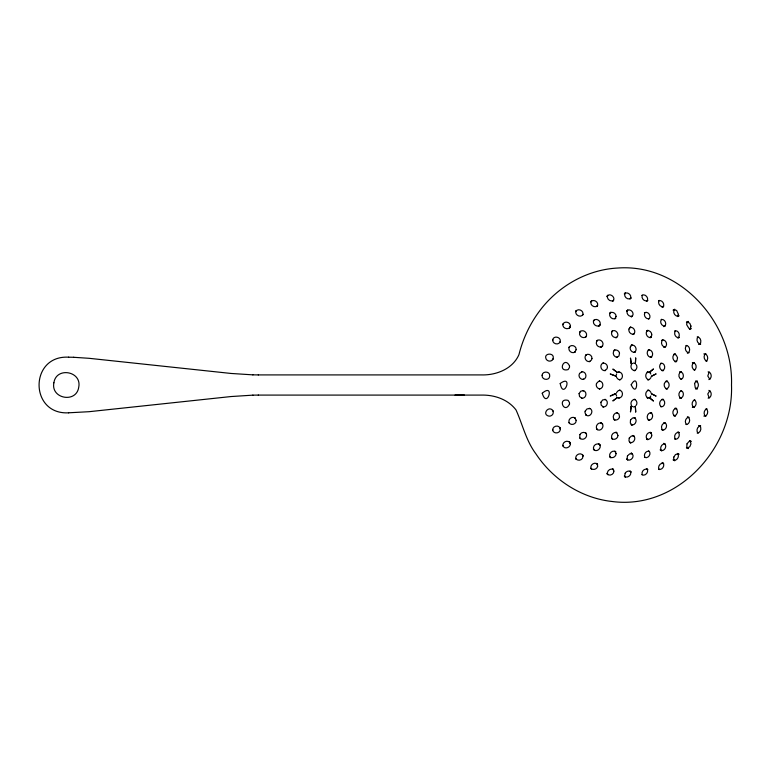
<?xml version="1.0" encoding="UTF-8"?>
<svg xmlns="http://www.w3.org/2000/svg" width="770" height="770" viewBox="0 0 770 770"><rect width="100%" height="100%" fill="white"/><g stroke="black" fill="none" stroke-linecap="round" stroke-linejoin="round"><path stroke-width="1.16" d="M570.127 326.875C571.581 322.303 564.112 320.07 562.783 324.632L563.043 323.881C561.628 328.472 569.174 330.821 570.512 326.162L569.453 328.155L569.819 327.452M553.149 358.743C554.814 352.448 544.602 353.045 545.689 357.684C545.969 360.341 549.077 361.967 551.435 360.716C553.399 359.089 553.399 357.973 552.6 359.763M642.276 295.208C640.823 298.375 644.779 302.379 647.859 300.406L646.55 301.426C649.793 298.702 645.241 293.062 641.824 295.372M644.846 312.793C643.412 315.459 645.751 319.107 648.792 318.828M616.241 375.019L616.654 373.893M599.638 325.306C602.255 321.494 595.999 317.048 593.362 320.907L594.007 320.099C591.379 323.958 597.703 328.501 600.388 324.574L598.627 326.288L599.358 325.575M631.554 364.374C629.764 366.944 632.045 371.111 635.231 370.514L634.076 370.678C636.703 370.178 637.781 366.722 636.184 364.653M675.3 331.071C673.625 333.468 675.232 337.375 678.216 337.655L679.429 337.395L677.735 337.934L678.659 337.173C680.247 334.777 678.668 330.985 675.733 330.705L674.568 330.985M659.197 300.367C657.195 303.188 660.333 307.692 663.673 306.585L662.171 307.528L663.721 305.69C664.24 302.947 661.565 299.761 658.697 300.714M636.184 405.347C637.781 403.278 636.703 399.822 634.076 399.322L635.231 399.486C632.045 398.889 629.764 403.057 631.554 405.626M651.016 377.521L649.428 379.446L647.58 379.774L648.879 379.716C644.962 379.273 644.586 372.93 648.407 372.016L647.06 372.199L648.148 372.131M616.52 392.575L618.31 390.631L620.322 390.284L619.311 390.226C623.998 390.631 623.19 398.494 618.483 397.869L619.436 398.052M661.603 319.29C659.168 321.841 661.786 326.788 665.29 325.999M650.121 396.916L650.804 395.972M698.149 336.788C695.724 338.973 697.312 344.026 700.7 343.998L698.765 344.498L699.776 344.094C702.048 341.87 700.536 336.971 697.197 336.962M709.151 372.189L707.774 376.01L709.853 379.36M686.657 345.432C684.395 347.347 685.233 351.438 687.918 352.535M648.696 319.165C652.113 316.614 648.099 310.579 644.432 312.764M661.18 363.334C658.206 365.355 659.794 370.947 663.548 370.582L662.065 370.736C666.271 369.908 665.193 362.66 660.891 363.151M662.999 339.762C660.015 341.793 661.776 347.193 665.396 347.029L663.884 347.472L666.031 346.202C667.503 343.709 665.752 339.839 662.681 339.945L661.488 340.359M706.042 361.332C708.785 359.628 708.005 354.633 704.877 353.825L703.828 353.95M705.878 353.584C703 355.22 703.818 360.379 706.995 361.159M709.853 390.64L707.774 393.99L709.151 397.811M694.155 370.206C697.206 368.82 696.658 363.546 693.443 362.728L692.317 362.795L694.203 362.497C691.037 363.873 691.595 369.273 694.877 370.129M687.918 417.465C685.233 418.562 684.395 422.653 686.657 424.568M663.779 326.701C667.744 325.132 665.116 318.501 661.17 319.502M649.514 349.59C645.279 351.005 647.378 358.223 651.718 357.088L650.371 357.405C654.548 356.029 652.431 348.887 648.167 350.042M681.431 390.669C678.091 391.738 677.975 397.349 681.431 398.321L679.689 398.177C683.837 398.591 684.809 391.651 680.94 390.573M680.94 379.427C684.809 378.349 683.837 371.409 679.689 371.823L681.431 371.679C677.975 372.651 678.091 378.262 681.431 379.331M708.862 379.61C711.99 378.561 711.923 373.508 709.16 372.045L708.111 371.881M694.877 399.871C691.595 400.727 691.037 406.127 694.203 407.503L692.317 407.205L693.443 407.272C696.658 406.454 697.206 401.18 694.155 399.794M706.995 408.841C703.818 409.621 703 414.78 705.878 416.416M689.14 352.66L687.341 353.026L688.418 352.583C690.584 350.658 689.747 346.692 687.119 345.605L685.935 345.509M68.665 357.193C29.221 354.96 29.221 415.04 68.665 412.807M619.436 371.949L618.483 372.131C623.19 371.506 623.998 379.369 619.311 379.774L620.322 379.716L618.31 379.369L616.52 377.425M633.267 406.945L634.374 406.762M708.111 398.119L709.16 397.955C711.923 396.492 711.99 391.439 708.862 390.39M697.197 433.038C700.536 433.029 702.048 428.13 699.776 425.906L698.765 425.502L700.7 426.003C697.312 425.974 695.724 431.027 698.149 433.212M648.792 451.172C645.751 450.893 643.412 454.541 644.846 457.207M685.935 424.491L687.119 424.395C689.747 423.308 690.584 419.342 688.418 417.417L687.341 416.974L689.14 417.34M660.891 406.849C665.193 407.34 666.271 400.092 662.065 399.264L663.548 399.418C659.794 399.053 658.206 404.645 661.18 406.666M68.511 412.807L89.031 411.7L231.115 396.54L252.955 395.145M252.81 395.145L258.412 395.087M455.003 395.087L464.454 395.077M73.602 357.29L89.031 358.3L231.115 373.46L252.955 374.855M258.268 374.913L481.442 374.913C496.246 375.346 512.656 368.965 518.942 354.681C522.83 339.07 529.731 324.199 539.356 311.292C557.634 286.517 586.779 269.644 617.723 268.027C680.988 263.35 733.589 323.872 731.5 385C733.897 448.14 677.225 510.173 612.073 501.491C581.177 498.103 552.966 479.594 535.91 453.848C526.064 440.748 522.618 424.482 516.025 409.948C507.94 399.332 494.427 394.808 481.442 395.087L258.268 395.087M252.81 374.855L258.412 374.913M68.511 357.193L73.756 357.29M661.17 450.498C665.116 451.499 667.744 444.868 663.779 443.299M665.29 444.001C661.786 443.212 659.168 448.159 661.603 450.71M648.148 397.869L647.06 397.801L648.407 397.984C644.586 397.07 644.962 390.727 648.879 390.284L647.58 390.226L649.428 390.554L651.016 392.479M648.167 419.958C652.431 421.113 654.548 413.971 650.371 412.595L651.718 412.913C647.378 411.777 645.279 418.995 649.514 420.41M703.828 416.05L704.877 416.175C708.005 415.367 708.785 410.372 706.042 408.668M601.38 423.144C597.684 421.844 594.507 427.081 597.453 429.718L596.769 429.159C601.033 432.913 606 424.626 600.619 422.701L602.64 423.885L601.861 423.423M633.267 363.055L634.374 363.238M658.697 469.286C661.565 470.239 664.24 467.053 663.721 464.31L662.171 462.472L663.673 463.415C660.333 462.308 657.195 466.812 659.197 469.633M674.568 439.016L675.733 439.295C678.668 439.016 680.247 435.223 678.659 432.827L677.735 432.066L679.429 432.605L678.216 432.345C675.232 432.625 673.625 436.532 675.3 438.929M661.488 429.641L662.681 430.055C665.752 430.161 667.503 426.291 666.031 423.798L663.884 422.528L665.396 422.971C661.776 422.807 660.015 428.207 662.999 430.238M644.432 457.236C648.099 459.421 652.113 453.386 648.696 450.835M599.358 444.425C596.086 442.346 591.822 446.667 594.007 449.901L593.362 449.093C596.577 453.655 603.324 446.831 598.627 443.713L600.388 445.426L599.638 444.694M641.824 474.628C645.241 476.938 649.793 471.298 646.55 468.574L647.859 469.594C644.779 467.621 640.823 471.625 642.276 474.792M660.121 449.863L661.834 450.835M569.819 442.548C567.336 439.458 561.879 442.317 563.043 446.119L562.783 445.368C564.477 450.835 573.082 446.369 569.453 441.845L570.512 443.838L570.127 443.125M552.6 410.237C548.577 405.636 542.494 413.634 547.653 415.733C549.982 417.022 553.014 415.357 553.274 412.73C552.976 410.112 552.167 409.736 553.149 411.257M650.121 373.084L650.804 374.028M616.241 394.981L616.654 396.107M677.523 357.598L677.032 360.427L675.049 361.823L676.686 361.563C672.489 361.939 671.276 354.787 675.434 353.863L673.75 354.277L676.166 355.047L677.523 357.598M619.523 353.18L618.936 356.029L616.577 357.501L617.521 357.174C613.68 357.742 611.534 352.054 614.864 349.994L613.95 350.427C616.154 349.089 619.119 350.716 619.523 353.18M631.188 384.798C637.897 399.466 638.946 371.044 631.188 384.798M579.069 393.614L579.55 396.56L581.947 398.283L581.485 398.109C586.153 399.274 587.866 391.535 583.121 390.621L583.699 390.669L580.792 391.179L579.069 393.614M651.718 334.247L651.67 335.662L650.092 337.751L651.439 337.193C647.416 339.098 644.076 332.438 647.878 330.243L646.559 330.946C648.869 329.82 651.449 331.889 651.718 334.247M624.73 293.967C623.854 297.403 628.599 300.685 631.207 297.932L630.091 298.972C632.786 295.622 627.213 290.762 624.287 293.947L625.327 292.793L624.73 293.967M569.531 365.952L569.473 367.454L568.087 369.619C556.989 372.459 564.4 355.345 569.531 365.952M635.693 358.021L635.375 363.786L635.693 358.021M542.09 375.25C542.292 370.813 550.329 370.976 549.732 376.116C549.559 380.919 541.579 380.245 542.09 375.25M590.927 301.888C589.926 305.536 595.114 308.491 597.635 305.575L596.923 306.537C599.888 302.947 593.901 298.279 590.975 301.696L591.581 300.656L590.927 301.888M627.098 311.215C626.328 314.15 629.456 317.288 632.382 316.095C634.99 312.697 629.696 307.663 626.655 310.945L627.733 310.002L627.098 311.215M690.96 326.105L690.344 328.646L689.439 329.31L691.248 328.626L688.881 328.376L686.676 324.69L686.792 323.265L688.284 321.408L686.436 322.197L687.581 322.043L689.843 323.361L690.96 326.105M53.89 382.796C50.579 398.831 76.442 403.528 78.733 387.204C82.053 371.169 56.191 366.472 53.89 382.796M600.898 402.258L601.206 405.213L603.449 407.032L602.689 406.753C607.26 408.081 609.349 400.583 604.758 399.351L605.586 399.524L602.718 399.9L600.898 402.258M628.975 328.973C628.089 331.889 631.15 335.191 634.114 333.949L632.959 334.546C637.04 332.534 633.681 325.874 629.629 327.645L630.736 326.913L628.975 328.973M542.244 393.239C547.037 409.717 555.353 382.026 542.244 393.239M585.142 411.238L584.988 412.749L586.374 415.338L585.826 414.953C590.359 418.572 594.844 409.909 589.3 408.293L589.935 408.562L587.01 408.909L585.142 411.238M576.143 420.314C576.624 424.231 570.801 426.118 568.982 422.576L569.328 423.048C567.355 419.534 572.149 415.569 575.229 418.158L574.786 417.764L576.143 420.314M560.223 428.89C560.81 433.731 552.966 434.472 552.6 429.65L552.725 430.199C552.282 426.205 558.25 424.405 560.069 428.005L559.809 427.485L560.223 428.89M673.837 457.062L673.673 458.516L674.761 460.768L673.086 459.815L674.174 460.267C677.109 460.45 679.15 456.957 678.149 454.348L677.388 453.443L679.063 454.281L677.956 453.819L675.482 454.579L673.837 457.062M582.938 456.206C583.342 460.027 577.577 461.836 575.768 458.439L576.181 459.353C573.977 455.186 580.85 451.499 583.073 455.676L582.534 454.82L582.938 456.206M630.332 346.962C629.331 349.859 632.334 353.286 635.327 352.006L634.162 352.4C638.263 350.475 635.202 343.564 631.034 345.374L632.151 344.873L630.332 346.962M631.207 406.214L630.466 411.979L631.227 406.233L632.353 406.502L631.207 406.214M613.902 471.048C614.162 474.599 608.733 476.822 606.866 473.492L607.684 474.618C606.057 471.259 610.543 467.506 613.565 469.7L612.65 468.68L613.902 471.048M579.733 332.457C578.357 336.153 583.573 339.435 586.24 336.48L585.672 337.058C588.915 333.583 583.188 328.367 580.003 331.86L580.484 331.196L579.733 332.457M694.607 383.508L695.262 387.762L697.408 388.908L695.483 388.84C699.353 388.388 699.353 381.612 695.483 381.16L697.408 381.092L695.262 382.238L694.607 383.508M611.717 332.139C610.62 335.075 613.719 338.444 616.731 337.298L615.788 337.866C620.928 335.653 615.596 327.76 611.611 331.61L612.477 330.927L611.717 332.139M616.077 453.636C616.173 456.649 612.323 458.93 609.888 456.928L610.745 457.832C607.318 454.772 612.352 449.006 615.865 451.942L614.932 451.143L616.077 453.636M664.404 383.508C663.586 385.76 664.914 388.783 667.503 388.908L665.934 388.85C670.218 388.609 670.218 381.391 665.934 381.15L667.503 381.092L665.126 382.238L664.404 383.508M596.49 383.508C595.508 385.934 597.337 388.889 600.003 388.908L599.281 388.85C604.036 388.869 604.036 381.131 599.281 381.15L600.003 381.092L598.55 381.391L596.49 383.508M560.213 383.508C563.322 400.66 573.775 373.44 560.213 383.508M617.944 435.57C617.935 438.611 613.854 440.661 611.611 438.39L612.477 439.073C609.801 436.311 613.141 431.287 616.731 432.702L615.788 432.134L616.953 432.913L617.944 435.57M616.077 316.364L614.932 318.857L615.865 318.058C612.352 320.994 607.318 315.228 610.745 312.168L609.888 313.072C612.323 311.07 616.173 313.351 616.077 316.364M678.428 314.391L677.388 316.557L679.063 315.719L677.956 316.181C674.597 316.441 672.229 311.59 674.761 309.232L673.086 310.185L674.174 309.733L676.628 310.474L678.428 314.391M596.596 341.466C595.249 344.382 598.319 347.896 601.38 346.856L600.619 347.299L602.64 346.115L601.861 346.577C605.374 343.439 600.273 337.664 596.769 340.841L597.453 340.282L596.596 341.466M552.725 339.801L552.6 340.35C553.178 334.546 562.543 337.318 559.809 342.515L560.069 341.995C558.25 345.595 552.282 343.795 552.725 339.801M630.505 420.083L630.332 423.038L632.151 425.127L631.034 424.626C635.202 426.436 638.263 419.525 634.162 417.6L635.327 417.994L632.565 417.994L630.505 420.083M687.033 443.838L686.792 446.735L688.284 448.592L686.436 447.803L687.581 447.957L689.843 446.639L690.96 443.895L690.344 441.354L689.439 440.69L691.248 441.374L688.881 441.624L687.033 443.838M579.916 434.627L579.733 437.543L580.484 438.804L580.003 438.14C583.188 441.633 588.915 436.417 585.672 432.942L586.24 433.52C584.42 431.585 581.042 432.288 579.916 434.627M607.684 295.382C606.057 298.741 610.543 302.494 613.565 300.3L612.65 301.32C616.828 297.875 609.522 291.897 606.866 296.508L607.684 295.382M629.234 438.12L628.975 441.027L630.736 443.087L629.629 442.355C633.681 444.126 637.04 437.466 632.959 435.454L634.114 436.051L631.352 436.051L629.234 438.12M576.181 310.647C573.977 314.815 580.85 318.501 583.073 314.324L582.534 315.18C584.796 311.032 577.962 307.471 575.768 311.561L576.181 310.647M576.143 349.686L574.786 352.236L575.229 351.842C572.149 354.431 567.355 350.466 569.328 346.952L568.982 347.424C570.801 343.882 576.624 345.769 576.143 349.686M591.947 358.493L591.524 359.917L589.3 361.708L589.935 361.438C586.105 362.641 583.198 357.136 586.374 354.662L585.826 355.047C588.357 352.987 592.313 355.307 591.947 358.493M607.424 367.425L606.991 368.849L604.758 370.649L605.586 370.476C600.956 371.823 598.791 364.239 603.449 362.968L602.689 363.248C605.22 362.564 607.684 364.874 607.424 367.425M627.444 455.936L627.098 458.785L627.733 459.998L626.655 459.055C629.687 462.356 635.058 457.255 632.324 453.896L631.246 453.087L632.324 453.896L629.619 453.905L627.444 455.936M651.718 435.753C651.449 438.111 648.869 440.18 646.559 439.054L647.878 439.757C644.076 437.562 647.416 430.902 651.439 432.807L650.092 432.249L651.67 434.338L651.718 435.753M597.674 466.129C597.289 469.142 593.025 470.653 590.975 468.304L591.581 469.344C588.665 465.735 594.671 460.932 597.635 464.425L596.923 463.463L597.674 466.129M677.523 412.402L676.166 414.953L673.75 415.723L675.434 416.137C671.276 415.213 672.489 408.061 676.686 408.437L675.049 408.177L677.032 409.573L677.523 412.402M625.153 473.252L624.73 476.033L625.327 477.208L624.287 476.053C627.213 479.238 632.786 474.378 630.091 471.028L631.207 472.068C629.446 470.162 626.289 471.153 625.153 473.252M569.531 404.048C564.4 414.655 556.989 397.541 568.087 400.381L569.473 402.546L569.531 404.048M619.523 416.82C619.119 419.284 616.154 420.911 613.95 419.573L614.864 420.006C611.534 417.946 613.68 412.258 617.521 412.826L616.577 412.499L618.936 413.971L619.523 416.82M579.55 373.44C577.769 376.212 580.474 380.111 583.699 379.331L583.121 379.379C587.866 378.465 586.153 370.726 581.485 371.891L581.947 371.717L579.55 373.44M653.335 369.061L649.226 372.459L650.592 372.285L649.206 372.439L653.335 369.061M632.324 316.104L631.246 316.913L632.382 316.095M617.347 397.541L612.824 400.939L617.376 397.561L618.291 397.715L617.376 397.561M655.953 373.97L651.285 376.347L655.953 373.97M615.288 393.653L610.206 396.03L616.202 393.759L615.288 393.682M632.353 363.498L631.227 363.767L630.466 358.021L631.207 363.786L632.324 363.507M618.32 372.266L617.376 372.439L612.824 369.061L617.347 372.459L618.291 372.285M616.202 376.203L610.206 373.97L616.202 376.241M650.592 397.715L649.226 397.541L653.335 400.939L649.226 397.541L650.563 397.734M655.953 396.03L651.285 393.682L655.953 396.03M635.693 411.979L635.346 406.233L635.693 411.979"/></g></svg>
